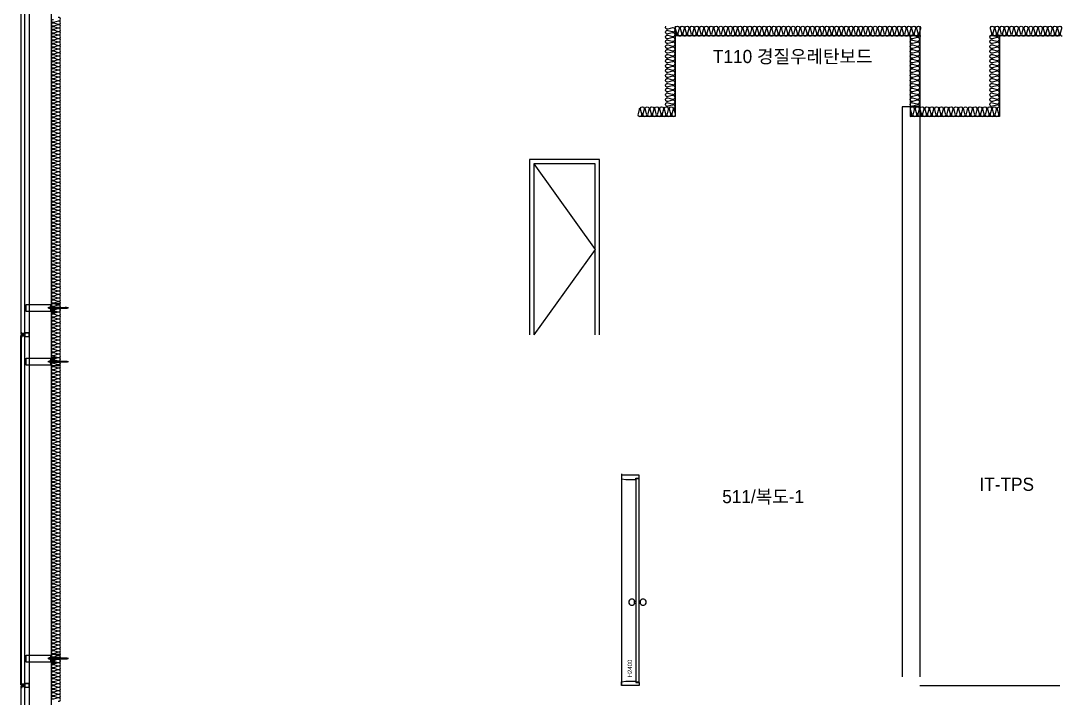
# Model space of a CAD drawing. Header units: millimetres. Extents: x -1320 to 172218, y -4077 to 50350.
# Drawn here: x 76350 to 88225, y 32105 to 39832 of the extents above; entities that cross this region are included whole.
import ezdxf
from ezdxf.enums import TextEntityAlignment as Align

# ---------------------------------------------------------------- set-up
doc = ezdxf.new("R2010")
doc.units = ezdxf.units.MM
doc.header["$LTSCALE"] = 60
for name, color, linetype in [('!A-BOLCK', 7, 'Continuous'), ('A-ELE-8', 8, 'Continuous'), ('A-ETC-8', 8, 'Continuous'), ('A-FIN', 6, 'Continuous'), ('A-FIN-STAIR', 6, 'Continuous'), ('A-WALL-D', 7, 'Continuous'), ('A-WID', 4, 'Continuous'), ('HAT', 8, 'Continuous'), ('INSUL', 8, 'Continuous'), ('ISL', 251, 'Continuous')]:
    doc.layers.add(name, color=color, linetype=linetype)
for name, color, linetype, plot in [('NOPLOT', 191, 'Continuous', False), ('NOPLOT-TEXT', 11, 'Continuous', False), ('NOPLOT-단열', 21, 'Continuous', False)]:
    doc.layers.add(name, color=color, linetype=linetype, plot=plot)
doc.styles.add('Gtx', font='')
doc.styles.get('Gtx').set_extended_font_data('Dotum')

# ---------------------------------------------------------------- blocks, each defined once
blk = doc.blocks.new('A$C1A2D4F7E--')
at = {"layer": 'A-ELE-8', "ltscale": 20}
blk.add_line((0, 2358, 0), (0, 42), dxfattribs=at)
at = {"layer": 'A-WID'}
for p, q in [((147, 932), (147, 968)), ((147, 960), (167, 960)), ((217, 960), (197, 960)), ((217, 932), (217, 968)), ((147, 940), (167, 940)), ((217, 940), (197, 940))]:
    blk.add_line(p, q, dxfattribs=at)
for points in [[(200, 2400), (0, 2400), (0, 2358), (0, 2358), (50, 2350), (65, 2350), (65, 2350), (165, 2350), (165, 2365), (200, 2365), (200, 2373), (200, 2373), (200, 2400)], [(197, 2362), (197, 37), (167, 37), (167, 2362)], [(200, 0), (0, 0), (0, 42), (0, 42), (50, 50), (65, 50), (65, 50), (165, 50), (165, 35), (200, 35), (200, 27), (200, 27), (200, 0)]]:
    blk.add_lwpolyline(points, close=True, dxfattribs=at)
for centre, start, end in [((117, 950), 31.0027, 328.9973), ((247, 950), 211.0027, 148.9973)]:
    blk.add_arc(centre, 35, start, end, dxfattribs=at)
at = {"layer": 'NOPLOT', "color": 1, "style": 'Gtx'}
blk.add_text('H2400', height=50, rotation=90, dxfattribs=at).set_placement((120, 91))
blk = doc.blocks.new('A$C632c858f')
at = {"layer": 'A-ETC-8'}
blk.add_arc((-3, 0), 24, 341.8248, 18.1752, dxfattribs=at)
blk.add_ellipse((34, 0), major_axis=(7.59, 0), ratio=0.987937, dxfattribs=at)
blk = doc.blocks.new('A$Cae507117')
at = {"layer": 'A-ETC-8'}
for points in [[(-50, 0), (-50, -50), (0, -50), (0, 0)], [(-46.8, -3.2), (-46.8, -46.8), (-3.2, -46.8), (-3.2, -3.2)]]:
    blk.add_lwpolyline(points, close=True, dxfattribs=at)
blk = doc.blocks.new('너트 M12')
for p, q in [((-9, 0), (9, 0)), ((-10, -9), (-10, -1)), ((9, -10), (-9, -10)), ((0, -8), (0, -1)), ((10, -1), (10, -9))]:
    blk.add_line(p, q)
for centre, start, end in [((-9, -1), 90, 180), ((-9, -9), 180, 270), ((9, -1), 0, 90), ((9, -9), 270, 0)]:
    blk.add_arc(centre, 0.5, start, end)
at = {"extrusion": (0, 0, -1)}
for centre, major_axis, ratio, start_param, end_param in [((-5, -1), (-4.75, 0.31), 0.185359, -0.024388, 3.141593), ((5, -1), (4.75, 0.31), 0.185108, 3.141593, 6.30754), ((-5, -9), (4.75, 0.31), 0.187111, 0, 3.166211), ((5, -9), (-4.75, 0.31), 0.185991, 3.117121, 6.283185)]:
    blk.add_ellipse(centre, major_axis=major_axis, ratio=ratio, start_param=start_param, end_param=end_param, dxfattribs=at)
blk = doc.blocks.new('A$C5ebcaad0')
at = {"layer": 'A-ETC-8'}
for p, q in [((-449, -225), (-214, -225)), ((-439, -220), (-439, -229)), ((-437, -219), (-437, -219)), ((-426, -220), (-437, -219)), ((-437, -231), (-426, -229)), ((-437, -231), (-437, -231)), ((-432, -220), (-432, -221)), ((-432, -229), (-432, -230)), ((-416, -219), (-431, -219)), ((-431, -222), (-429, -223)), ((-431, -228), (-429, -227)), ((-431, -231), (-416, -231)), ((-421, -224), (-428, -224)), ((-421, -226), (-428, -226)), ((-426, -220), (-412, -220)), ((-426, -229), (-412, -229)), ((-421, -223), (-421, -223)), ((-421, -227), (-421, -227)), ((-417, -227), (-417, -223)), ((-416, -219), (-413, -219)), ((-416, -231), (-413, -231)), ((-413, -219), (-413, -231)), ((-412, -231), (-412, -219)), ((-409, -219), (-412, -219)), ((-412, -231), (-409, -231)), ((-409, -231), (-409, -219)), ((-355, -219), (-409, -219)), ((-409, -231), (-355, -231)), ((-355, -219), (-246, -219)), ((-246, -231), (-355, -231)), ((-234, -219), (-226, -219)), ((-234, -220), (-224, -220)), ((-234, -229), (-224, -229)), ((-234, -231), (-226, -231)), ((-226, -231), (-226, -219)), ((-224, -220), (-226, -219)), ((-224, -229), (-226, -231)), ((-224, -229), (-224, -220))]:
    blk.add_line(p, q, dxfattribs=at)
for points in [[(-255, -180), (-255, -269), (-355, -269), (-355, -180)], [(34, -185), (-252, -185), (-252, -265), (34, -265)], [(-252, -265), (-246, -265), (-246, -185), (-252, -185)], [(-246, -210), (-246, -240), (-244, -240), (-244, -210)]]:
    blk.add_lwpolyline(points, close=True, dxfattribs=at)
blk.add_lwpolyline([(-252, -177), (-252, -272, -0.414214), (-253, -273), (-255, -273), (-255, -176), (-253, -176, -0.414214)], format="xyb", close=True, dxfattribs=at)
for centre, radius, start, end in [((-437, -220), 1.5, 90, 180), ((-437, -229), 1.5, 180, 270), ((-431, -220), 1, 90, 180), ((-431, -221), 1, 180, 236.3099), ((-431, -229), 1, 123.6901, 180), ((-431, -230), 1, 180, 270), ((-428, -221), 3, 236.3099, 270), ((-428, -229), 3, 90, 123.6901), ((-419, -223), 2, 90, 180), ((-421, -223), 0.5, 270, 0), ((-421, -227), 0.5, 0, 90), ((-419, -227), 2, 180, 270), ((-419, -223), 2, 0, 90), ((-419, -227), 2, 270, 0)]:
    blk.add_arc(centre, radius, start, end, dxfattribs=at)
at = {"layer": 'A-ETC-8', "xscale": -1, "rotation": 90}
blk.add_blockref('너트 M12', (-244, -225), dxfattribs=at)

msp = doc.modelspace()

# ---------------------------------------------------------------- linework, layer by layer
at = {"layer": 'A-ELE-8'}
msp.add_line((83200, 34665), (83200, 32250), dxfattribs=at)
at = {"layer": 'A-ETC-8'}
for p, q in [((76395, 680), (76395, 47017, 0)), ((76445, 47017, 0), (76445, 680))]:
    msp.add_line(p, q, dxfattribs=at)
at = {"layer": 'A-ETC-8', "elevation": 0}
for points in [[(76358, 36261), (76393, 36261), (76393, 36251), (76395, 36251), (76395, 36263), (76360, 36263, 0.226541), (76356, 36267), (76356, 36282), (76354, 36282), (76354, 36265, -0.414214)], [(76358, 36239), (76393, 36239), (76393, 36249), (76395, 36249), (76395, 36237), (76360, 36237, -0.226541), (76356, 36233), (76356, 36218), (76354, 36218), (76354, 36235, 0.414214)], [(76358, 32261), (76393, 32261), (76393, 32251), (76395, 32251), (76395, 32263), (76360, 32263, 0.226541), (76356, 32267), (76356, 32282), (76354, 32282), (76354, 32265, -0.414214)], [(76358, 32238), (76393, 32238), (76393, 32249), (76395, 32249), (76395, 32237), (76360, 32237, -0.226541), (76356, 32233), (76356, 32218), (76354, 32218), (76354, 32235, 0.414214)]]:
    msp.add_lwpolyline(points, format="xyb", close=True, dxfattribs=at)
at = {"layer": 'A-FIN', "elevation": 0}
for points in [[(76391, 40238), (76391, 40242), (76350, 40242), (76350, 36257), (76391, 36257), (76391, 36261), (76354, 36261), (76354, 40238), (76391, 40238)], [(76391, 32261), (76391, 32258), (76350, 32258), (76350, 36243), (76391, 36243), (76391, 36239), (76354, 36239), (76354, 32261), (76391, 32261)], [(76391, 32238), (76391, 32242), (76350, 32242), (76350, 28757), (76391, 28757), (76391, 28761), (76354, 28761), (76354, 32238), (76391, 32238)]]:
    msp.add_lwpolyline(points, close=True, dxfattribs=at)
at = {"layer": 'A-FIN-STAIR'}
msp.add_line((86600, 32250), (88200, 32250), dxfattribs=at)
at = {"layer": 'A-WALL-D'}
for p, q in [((86600, 39770, 0), (86600, 32350)), ((86400, 38850), (86400, 32350)), ((86600, 38850), (86400, 38850))]:
    msp.add_line(p, q, dxfattribs=at)
at = {"layer": 'HAT', "linetype": 'Continuous', "elevation": 0}
for points in [[(82950, 36250), (82950, 38250), (82150, 38250), (82150, 36250)], [(82900, 36250), (82900, 38200), (82200, 38200), (82200, 36250)], [(82200, 38200), (82900, 37225), (82200, 36250)]]:
    msp.add_lwpolyline(points, dxfattribs=at)
at = {"layer": 'INSUL'}
for p, q in [((76700, -1050), (76700, 47000)), ((83810, 39770), (83810, 38740)), ((86600, 39660), (83810, 39660)), ((86490, 39660), (86490, 38740)), ((88200, 39660), (87400, 39660)), ((87510, 39660), (87510, 38740)), ((83810, 38740), (83400, 38740)), ((87510, 38740), (86490, 38740))]:
    msp.add_line(p, q, dxfattribs=at)
at = {"layer": 'ISL', "elevation": 0}
for points in [[(76776, 32072, 1.372593), (76776, 32108), (76724, 32092, -0.509267), (76700, 32110, -0.509267), (76724, 32128), (76776, 32112, 1.372593), (76776, 32148), (76724, 32132, -0.509267), (76700, 32150, -0.509267), (76724, 32168), (76776, 32152, 1.372593), (76776, 32188), (76724, 32172, -0.509267), (76700, 32190, -0.509267), (76724, 32208), (76776, 32192, 1.372593), (76776, 32228), (76724, 32212, -0.509267), (76700, 32230, -0.509267), (76724, 32248), (76776, 32232, 1.372593), (76776, 32268), (76724, 32252, -0.509267), (76700, 32270, -0.509267), (76724, 32288), (76776, 32272, 1.372593), (76776, 32308), (76724, 32292, -0.509267), (76700, 32310, -0.509267), (76724, 32328), (76776, 32312, 1.372593), (76776, 32348), (76724, 32332, -0.509267), (76700, 32350, -0.509267), (76724, 32368), (76776, 32352, 1.372593), (76776, 32388), (76724, 32372, -0.509267), (76700, 32390, -0.509267), (76724, 32408), (76776, 32392, 1.372593), (76776, 32428), (76724, 32412, -0.509267), (76700, 32430, -0.509267), (76724, 32448), (76776, 32432, 1.372593), (76776, 32468), (76724, 32452, -0.509267), (76700, 32470, -0.509267), (76724, 32488), (76776, 32472, 1.372593), (76776, 32508), (76724, 32492, -0.509267), (76700, 32510, -0.509267), (76724, 32528), (76776, 32512, 1.372593), (76776, 32548), (76724, 32532, -0.509267), (76700, 32550, -0.509267), (76724, 32568), (76776, 32552, 1.372593), (76776, 32588), (76724, 32572, -0.509267), (76700, 32590, -0.509267), (76724, 32608), (76776, 32592, 1.372593), (76776, 32628), (76724, 32612, -0.509267), (76700, 32630, -0.509267), (76724, 32648), (76776, 32632, 1.372593), (76776, 32668), (76724, 32652, -0.509267), (76700, 32670, -0.509267), (76724, 32688), (76776, 32672, 1.372593), (76776, 32708), (76724, 32692, -0.509267), (76700, 32710, -0.509267), (76724, 32728), (76776, 32712, 1.372593), (76776, 32748), (76724, 32732, -0.509267), (76700, 32750, -0.509267), (76724, 32768), (76776, 32752, 1.372593), (76776, 32788), (76724, 32772, -0.509267), (76700, 32790, -0.509267), (76724, 32808), (76776, 32792, 1.372593), (76776, 32828), (76724, 32812, -0.509267), (76700, 32830, -0.509267), (76724, 32848), (76776, 32832, 1.372593), (76776, 32868), (76724, 32852, -0.509267), (76700, 32870, -0.509267), (76724, 32888), (76776, 32872, 1.372593), (76776, 32908), (76724, 32892, -0.509267), (76700, 32910, -0.509267), (76724, 32928), (76776, 32912, 1.372593), (76776, 32948), (76724, 32932, -0.509267), (76700, 32950, -0.509267), (76724, 32968), (76776, 32952, 1.372593), (76776, 32988), (76724, 32972, -0.509267), (76700, 32990, -0.509267), (76724, 33008), (76776, 32992, 1.372593), (76776, 33028), (76724, 33012, -0.509267), (76700, 33030, -0.509267), (76724, 33048), (76776, 33032, 1.372593), (76776, 33068), (76724, 33052, -0.509267), (76700, 33070, -0.509267), (76724, 33088), (76776, 33072, 1.372593), (76776, 33108), (76724, 33092, -0.509267), (76700, 33110, -0.509267), (76724, 33128), (76776, 33112, 1.372593), (76776, 33148), (76724, 33132, -0.509267), (76700, 33150, -0.509267), (76724, 33168), (76776, 33152, 1.372593), (76776, 33188), (76724, 33172, -0.509267), (76700, 33190, -0.509267), (76724, 33208), (76776, 33192, 1.372593), (76776, 33228), (76724, 33212, -0.509267), (76700, 33230, -0.509267), (76724, 33248), (76776, 33232, 1.372593), (76776, 33268), (76724, 33252, -0.509267), (76700, 33270, -0.509267), (76724, 33288), (76776, 33272, 1.372593), (76776, 33308), (76724, 33292, -0.509267), (76700, 33310, -0.509267), (76724, 33328), (76776, 33312, 1.372593), (76776, 33348), (76724, 33332, -0.509267), (76700, 33350, -0.509267), (76724, 33368), (76776, 33352, 1.372593), (76776, 33388), (76724, 33372, -0.509267), (76700, 33390, -0.509267), (76724, 33408), (76776, 33392, 1.372593), (76776, 33428), (76724, 33412, -0.509267), (76700, 33430, -0.509267), (76724, 33448), (76776, 33432, 1.372593), (76776, 33468), (76724, 33452, -0.509267), (76700, 33470, -0.509267), (76724, 33488), (76776, 33472, 1.372593), (76776, 33508), (76724, 33492, -0.509267), (76700, 33510, -0.509267), (76724, 33528), (76776, 33512, 1.372593), (76776, 33548), (76724, 33532, -0.509267), (76700, 33550, -0.509267), (76724, 33568), (76776, 33552, 1.372593), (76776, 33588), (76724, 33572, -0.509267), (76700, 33590, -0.509267), (76724, 33608), (76776, 33592, 1.372593), (76776, 33628), (76724, 33612, -0.509267), (76700, 33630, -0.509267), (76724, 33648), (76776, 33632, 1.372593), (76776, 33668), (76724, 33652, -0.509267), (76700, 33670, -0.509267), (76724, 33688), (76776, 33672, 1.372593), (76776, 33708), (76724, 33692, -0.509267), (76700, 33710, -0.509267), (76724, 33728), (76776, 33712, 1.372593), (76776, 33748), (76724, 33732, -0.509267), (76700, 33750, -0.509267), (76724, 33768), (76776, 33752, 1.372593), (76776, 33788), (76724, 33772, -0.509267), (76700, 33790, -0.509267), (76724, 33808), (76776, 33792, 1.372593), (76776, 33828), (76724, 33812, -0.509267), (76700, 33830, -0.509267), (76724, 33848), (76776, 33832, 1.372593), (76776, 33868), (76724, 33852, -0.509267), (76700, 33870, -0.509267), (76724, 33888), (76776, 33872, 1.372593), (76776, 33908), (76724, 33892, -0.509267), (76700, 33910, -0.509267), (76724, 33928), (76776, 33912, 1.372593), (76776, 33948), (76724, 33932, -0.509267), (76700, 33950, -0.509267), (76724, 33968), (76776, 33952, 1.372593), (76776, 33988), (76724, 33972, -0.509267), (76700, 33990, -0.509267), (76724, 34008), (76776, 33992, 1.372593), (76776, 34028), (76724, 34012, -0.509267), (76700, 34030, -0.509267), (76724, 34048), (76776, 34032, 1.372593), (76776, 34068), (76724, 34052, -0.509267), (76700, 34070, -0.509267), (76724, 34088), (76776, 34072, 1.372593), (76776, 34108), (76724, 34092, -0.509267), (76700, 34110, -0.509267), (76724, 34128), (76776, 34112, 1.372593), (76776, 34148), (76724, 34132, -0.509267), (76700, 34150, -0.509267), (76724, 34168), (76776, 34152, 1.372593), (76776, 34188), (76724, 34172, -0.509267), (76700, 34190, -0.509267), (76724, 34208), (76776, 34192, 1.372593), (76776, 34228), (76724, 34212, -0.509267), (76700, 34230, -0.509267), (76724, 34248), (76776, 34232, 1.372593), (76776, 34268), (76724, 34252, -0.509267), (76700, 34270, -0.509267), (76724, 34288), (76776, 34272, 1.372593), (76776, 34308), (76724, 34292, -0.509267), (76700, 34310, -0.509267), (76724, 34328), (76776, 34312, 1.372593), (76776, 34348), (76724, 34332, -0.509267), (76700, 34350, -0.509267), (76724, 34368), (76776, 34352, 1.372593), (76776, 34388), (76724, 34372, -0.509267), (76700, 34390, -0.509267), (76724, 34408), (76776, 34392, 1.372593), (76776, 34428), (76724, 34412, -0.509267), (76700, 34430, -0.509267), (76724, 34448), (76776, 34432, 1.372593), (76776, 34468), (76724, 34452, -0.509267), (76700, 34470, -0.509267), (76724, 34488), (76776, 34472, 1.372593), (76776, 34508), (76724, 34492, -0.509267), (76700, 34510, -0.509267), (76724, 34528), (76776, 34512, 1.372593), (76776, 34548), (76724, 34532, -0.509267), (76700, 34550, -0.509267), (76724, 34568), (76776, 34552, 1.372593), (76776, 34588), (76724, 34572, -0.509267), (76700, 34590, -0.509267), (76724, 34608), (76776, 34592, 1.372593), (76776, 34628), (76724, 34612, -0.509267), (76700, 34630, -0.509267), (76724, 34648), (76776, 34632, 1.372593), (76776, 34668), (76724, 34652, -0.509267), (76700, 34670, -0.509267), (76724, 34688), (76776, 34672, 1.372593), (76776, 34708), (76724, 34692, -0.509267), (76700, 34710, -0.509267), (76724, 34728), (76776, 34712, 1.372593), (76776, 34748), (76724, 34732, -0.509267), (76700, 34750, -0.509267), (76724, 34768), (76776, 34752, 1.372593), (76776, 34788), (76724, 34772, -0.509267), (76700, 34790, -0.509267), (76724, 34808), (76776, 34792, 1.372593), (76776, 34828), (76724, 34812, -0.509267), (76700, 34830, -0.509267), (76724, 34848), (76776, 34832, 1.372593), (76776, 34868), (76724, 34852, -0.509267), (76700, 34870, -0.509267), (76724, 34888), (76776, 34872, 1.372593), (76776, 34908), (76724, 34892, -0.509267), (76700, 34910, -0.509267), (76724, 34928), (76776, 34912, 1.372593), (76776, 34948), (76724, 34932, -0.509267), (76700, 34950, -0.509267), (76724, 34968), (76776, 34952, 1.372593), (76776, 34988), (76724, 34972, -0.509267), (76700, 34990, -0.509267), (76724, 35008), (76776, 34992, 1.372593), (76776, 35028), (76724, 35012, -0.509267), (76700, 35030, -0.509267), (76724, 35048), (76776, 35032, 1.372593), (76776, 35068), (76724, 35052, -0.509267), (76700, 35070, -0.509267), (76724, 35088), (76776, 35072, 1.372593), (76776, 35108), (76724, 35092, -0.509267), (76700, 35110, -0.509267), (76724, 35128), (76776, 35112, 1.372593), (76776, 35148), (76724, 35132, -0.509267), (76700, 35150, -0.509267), (76724, 35168), (76776, 35152, 1.372593), (76776, 35188), (76724, 35172, -0.509267), (76700, 35190, -0.509267), (76724, 35208), (76776, 35192, 1.372593), (76776, 35228), (76724, 35212, -0.509267), (76700, 35230, -0.509267), (76724, 35248), (76776, 35232, 1.372593), (76776, 35268), (76724, 35252, -0.509267), (76700, 35270, -0.509267), (76724, 35288), (76776, 35272, 1.372593), (76776, 35308), (76724, 35292, -0.509267), (76700, 35310, -0.509267), (76724, 35328), (76776, 35312, 1.372593), (76776, 35348), (76724, 35332, -0.509267), (76700, 35350, -0.509267), (76724, 35368), (76776, 35352, 1.372593), (76776, 35388), (76724, 35372, -0.509267), (76700, 35390, -0.509267), (76724, 35408), (76776, 35392, 1.372593), (76776, 35428), (76724, 35412, -0.509267), (76700, 35430, -0.509267), (76724, 35448), (76776, 35432, 1.372593), (76776, 35468), (76724, 35452, -0.509267), (76700, 35470, -0.509267), (76724, 35488), (76776, 35472, 1.372593), (76776, 35508), (76724, 35492, -0.509267), (76700, 35510, -0.509267), (76724, 35528), (76776, 35512, 1.372593), (76776, 35548), (76724, 35532, -0.509267), (76700, 35550, -0.509267), (76724, 35568), (76776, 35552, 1.372593), (76776, 35588), (76724, 35572, -0.509267), (76700, 35590, -0.509267), (76724, 35608), (76776, 35592, 1.372593), (76776, 35628), (76724, 35612, -0.509267), (76700, 35630, -0.509267), (76724, 35648), (76776, 35632, 1.372593), (76776, 35668), (76724, 35652, -0.509267), (76700, 35670, -0.509267), (76724, 35688), (76776, 35672, 1.372593), (76776, 35708), (76724, 35692, -0.509267), (76700, 35710, -0.509267), (76724, 35728), (76776, 35712, 1.372593), (76776, 35748), (76724, 35732, -0.509267), (76700, 35750, -0.509267), (76724, 35768), (76776, 35752, 1.372593), (76776, 35788), (76724, 35772, -0.509267), (76700, 35790, -0.509267), (76724, 35808), (76776, 35792, 1.372593), (76776, 35828), (76724, 35812, -0.509267), (76700, 35830, -0.509267), (76724, 35848), (76776, 35832, 1.372593), (76776, 35868), (76724, 35852, -0.509267), (76700, 35870, -0.509267), (76724, 35888), (76776, 35872, 1.372593), (76776, 35908), (76724, 35892, -0.509267), (76700, 35910, -0.509267), (76724, 35928), (76776, 35912, 1.372593), (76776, 35948), (76724, 35932, -0.509267), (76700, 35950, -0.509267), (76724, 35968), (76776, 35952, 1.372593), (76776, 35988), (76724, 35972, -0.509267), (76700, 35990, -0.509267), (76724, 36008), (76776, 35992, 1.372593), (76776, 36028), (76724, 36012, -0.509267), (76700, 36030, -0.509267), (76724, 36048), (76776, 36032, 1.372593), (76776, 36068), (76724, 36052, -0.509267), (76700, 36070, -0.509267), (76724, 36088), (76776, 36072, 1.372593), (76776, 36108), (76724, 36092, -0.509267), (76700, 36110, -0.509267), (76724, 36128), (76776, 36112, 1.372593), (76776, 36148), (76724, 36132, -0.509267), (76700, 36150, -0.509267), (76724, 36168), (76776, 36152, 1.372593), (76776, 36188), (76724, 36172, -0.509267), (76700, 36190, -0.509267), (76724, 36208), (76776, 36192, 1.372593), (76776, 36228), (76724, 36212, -0.509267), (76700, 36230, -0.509267), (76724, 36248), (76776, 36232, 1.372593), (76776, 36268), (76724, 36252, -0.509267), (76700, 36270, -0.509267), (76724, 36288), (76776, 36272, 1.372593), (76776, 36308), (76724, 36292, -0.509267), (76700, 36310, -0.509267), (76724, 36328), (76776, 36312, 1.372593), (76776, 36348), (76724, 36332, -0.509267), (76700, 36350, -0.509267), (76724, 36368), (76776, 36352, 1.372593), (76776, 36388), (76724, 36372, -0.509267), (76700, 36390, -0.509267), (76724, 36408), (76776, 36392, 1.372593), (76776, 36428), (76724, 36412, -0.509267), (76700, 36430, -0.509267), (76724, 36448), (76776, 36432, 1.372593), (76776, 36468), (76724, 36452, -0.509267), (76700, 36470, -0.509267), (76724, 36488), (76776, 36472, 1.372593), (76776, 36508), (76724, 36492, -0.509267), (76700, 36510, -0.509267), (76724, 36528), (76776, 36512, 1.372593), (76776, 36548), (76724, 36532, -0.509267), (76700, 36550, -0.509267), (76724, 36568), (76776, 36552, 1.372593), (76776, 36588), (76724, 36572, -0.509267), (76700, 36590, -0.509267), (76724, 36608), (76776, 36592, 1.372593), (76776, 36628), (76724, 36612, -0.509267), (76700, 36630, -0.509267), (76724, 36648), (76776, 36632, 1.372593), (76776, 36668), (76724, 36652, -0.509267), (76700, 36670, -0.509267), (76724, 36688), (76776, 36672, 1.372593), (76776, 36708), (76724, 36692, -0.509267), (76700, 36710, -0.509267), (76724, 36728), (76776, 36712, 1.372593), (76776, 36748), (76724, 36732, -0.509267), (76700, 36750, -0.509267), (76724, 36768), (76776, 36752, 1.372593), (76776, 36788), (76724, 36772, -0.509267), (76700, 36790, -0.509267), (76724, 36808), (76776, 36792, 1.372593), (76776, 36828), (76724, 36812, -0.509267), (76700, 36830, -0.509267), (76724, 36848), (76776, 36832, 1.372593), (76776, 36868), (76724, 36852, -0.509267), (76700, 36870, -0.509267), (76724, 36888), (76776, 36872, 1.372593), (76776, 36908), (76724, 36892, -0.509267), (76700, 36910, -0.509267), (76724, 36928), (76776, 36912, 1.372593), (76776, 36948), (76724, 36932, -0.509267), (76700, 36950, -0.509267), (76724, 36968), (76776, 36952, 1.372593), (76776, 36988), (76724, 36972, -0.509267), (76700, 36990, -0.509267), (76724, 37008), (76776, 36992, 1.372593), (76776, 37028), (76724, 37012, -0.509267), (76700, 37030, -0.509267), (76724, 37048), (76776, 37032, 1.372593), (76776, 37068), (76724, 37052, -0.509267), (76700, 37070, -0.509267), (76724, 37088), (76776, 37072, 1.372593), (76776, 37108), (76724, 37092, -0.509267), (76700, 37110, -0.509267), (76724, 37128), (76776, 37112, 1.372593), (76776, 37148), (76724, 37132, -0.509267), (76700, 37150, -0.509267), (76724, 37168), (76776, 37152, 1.372593), (76776, 37188), (76724, 37172, -0.509267), (76700, 37190, -0.509267), (76724, 37208), (76776, 37192, 1.372593), (76776, 37228), (76724, 37212, -0.509267), (76700, 37230, -0.509267), (76724, 37248), (76776, 37232, 1.372593), (76776, 37268), (76724, 37252, -0.509267), (76700, 37270, -0.509267), (76724, 37288), (76776, 37272, 1.372593), (76776, 37308), (76724, 37292, -0.509267), (76700, 37310, -0.509267), (76724, 37328), (76776, 37312, 1.372593), (76776, 37348), (76724, 37332, -0.509267), (76700, 37350, -0.509267), (76724, 37368), (76776, 37352, 1.372593), (76776, 37388), (76724, 37372, -0.509267), (76700, 37390, -0.509267), (76724, 37408), (76776, 37392, 1.372593), (76776, 37428), (76724, 37412, -0.509267), (76700, 37430, -0.509267), (76724, 37448), (76776, 37432, 1.372593), (76776, 37468), (76724, 37452, -0.509267), (76700, 37470, -0.509267), (76724, 37488), (76776, 37472, 1.372593), (76776, 37508), (76724, 37492, -0.509267), (76700, 37510, -0.509267), (76724, 37528), (76776, 37512, 1.372593), (76776, 37548), (76724, 37532, -0.509267), (76700, 37550, -0.509267), (76724, 37568), (76776, 37552, 1.372593), (76776, 37588), (76724, 37572, -0.509267), (76700, 37590, -0.509267), (76724, 37608), (76776, 37592, 1.372593), (76776, 37628), (76724, 37612, -0.509267), (76700, 37630, -0.509267), (76724, 37648), (76776, 37632, 1.372593), (76776, 37668), (76724, 37652, -0.509267), (76700, 37670, -0.509267), (76724, 37688), (76776, 37672, 1.372593), (76776, 37708), (76724, 37692, -0.509267), (76700, 37710, -0.509267), (76724, 37728), (76776, 37712, 1.372593), (76776, 37748), (76724, 37732, -0.509267), (76700, 37750, -0.509267), (76724, 37768), (76776, 37752, 1.372593), (76776, 37788), (76724, 37772, -0.509267), (76700, 37790, -0.509267), (76724, 37808), (76776, 37792, 1.372593), (76776, 37828), (76724, 37812, -0.509267), (76700, 37830, -0.509267), (76724, 37848), (76776, 37832, 1.372593), (76776, 37868), (76724, 37852, -0.509267), (76700, 37870, -0.509267), (76724, 37888), (76776, 37872, 1.372593), (76776, 37908), (76724, 37892, -0.509267), (76700, 37910, -0.509267), (76724, 37928), (76776, 37912, 1.372593), (76776, 37948), (76724, 37932, -0.509267), (76700, 37950, -0.509267), (76724, 37968), (76776, 37952, 1.372593), (76776, 37988), (76724, 37972, -0.509267), (76700, 37990, -0.509267), (76724, 38008), (76776, 37992, 1.372593), (76776, 38028), (76724, 38012, -0.509267), (76700, 38030, -0.509267), (76724, 38048), (76776, 38032, 1.372593), (76776, 38068), (76724, 38052, -0.509267), (76700, 38070, -0.509267), (76724, 38088), (76776, 38072, 1.372593), (76776, 38108), (76724, 38092, -0.509267), (76700, 38110, -0.509267), (76724, 38128), (76776, 38112, 1.372593), (76776, 38148), (76724, 38132, -0.509267), (76700, 38150, -0.509267), (76724, 38168), (76776, 38152, 1.372593), (76776, 38188), (76724, 38172, -0.509267), (76700, 38190, -0.509267), (76724, 38208), (76776, 38192, 1.372593), (76776, 38228), (76724, 38212, -0.509267), (76700, 38230, -0.509267), (76724, 38248), (76776, 38232, 1.372593), (76776, 38268), (76724, 38252, -0.509267), (76700, 38270, -0.509267), (76724, 38288), (76776, 38272, 1.372593), (76776, 38308), (76724, 38292, -0.509267), (76700, 38310, -0.509267), (76724, 38328), (76776, 38312, 1.372593), (76776, 38348), (76724, 38332, -0.509267), (76700, 38350, -0.509267), (76724, 38368), (76776, 38352, 1.372593), (76776, 38388), (76724, 38372, -0.509267), (76700, 38390, -0.509267), (76724, 38408), (76776, 38392, 1.372593), (76776, 38428), (76724, 38412, -0.509267), (76700, 38430, -0.509267), (76724, 38448), (76776, 38432, 1.372593), (76776, 38468), (76724, 38452, -0.509267), (76700, 38470, -0.509267), (76724, 38488), (76776, 38472, 1.372593), (76776, 38508), (76724, 38492, -0.509267), (76700, 38510, -0.509267), (76724, 38528), (76776, 38512, 1.372593), (76776, 38548), (76724, 38532, -0.509267), (76700, 38550, -0.509267), (76724, 38568), (76776, 38552, 1.372593), (76776, 38588), (76724, 38572, -0.509267), (76700, 38590, -0.509267), (76724, 38608), (76776, 38592, 1.372593), (76776, 38628), (76724, 38612, -0.509267), (76700, 38630, -0.509267), (76724, 38648), (76776, 38632, 1.372593), (76776, 38668), (76724, 38652, -0.509267), (76700, 38670, -0.509267), (76724, 38688), (76776, 38672, 1.372593), (76776, 38708), (76724, 38692, -0.509267), (76700, 38710, -0.509267), (76724, 38728), (76776, 38712, 1.372593), (76776, 38748), (76724, 38732, -0.509267), (76700, 38750, -0.509267), (76724, 38768), (76776, 38752, 1.372593), (76776, 38788), (76724, 38772, -0.509267), (76700, 38790, -0.509267), (76724, 38808), (76776, 38792, 1.372593), (76776, 38828), (76724, 38812, -0.509267), (76700, 38830, -0.509267), (76724, 38848), (76776, 38832, 1.372593), (76776, 38868), (76724, 38852, -0.509267), (76700, 38870, -0.509267), (76724, 38888), (76776, 38872, 1.372593), (76776, 38908), (76724, 38892, -0.509267), (76700, 38910, -0.509267), (76724, 38928), (76776, 38912, 1.372593), (76776, 38948), (76724, 38932, -0.509267), (76700, 38950, -0.509267), (76724, 38968), (76776, 38952, 1.372593), (76776, 38988), (76724, 38972, -0.509267), (76700, 38990, -0.509267), (76724, 39008), (76776, 38992, 1.372593), (76776, 39028), (76724, 39012, -0.509267), (76700, 39030, -0.509267), (76724, 39048), (76776, 39032, 1.372593), (76776, 39068), (76724, 39052, -0.509267), (76700, 39070, -0.509267), (76724, 39088), (76776, 39072, 1.372593), (76776, 39108), (76724, 39092, -0.509267), (76700, 39110, -0.509267), (76724, 39128), (76776, 39112, 1.372593), (76776, 39148), (76724, 39132, -0.509267), (76700, 39150, -0.509267), (76724, 39168), (76776, 39152, 1.372593), (76776, 39188), (76724, 39172, -0.509267), (76700, 39190, -0.509267), (76724, 39208), (76776, 39192, 1.372593), (76776, 39228), (76724, 39212, -0.509267), (76700, 39230, -0.509267), (76724, 39248), (76776, 39232, 1.372593), (76776, 39268), (76724, 39252, -0.509267), (76700, 39270, -0.509267), (76724, 39288), (76776, 39272, 1.372593), (76776, 39308), (76724, 39292, -0.509267), (76700, 39310, -0.509267), (76724, 39328), (76776, 39312, 1.372593), (76776, 39348), (76724, 39332, -0.509267), (76700, 39350, -0.509267), (76724, 39368), (76776, 39352, 1.372593), (76776, 39388), (76724, 39372, -0.509267), (76700, 39390, -0.509267), (76724, 39408), (76776, 39392, 1.372593), (76776, 39428), (76724, 39412, -0.509267), (76700, 39430, -0.509267), (76724, 39448), (76776, 39432, 1.372593), (76776, 39468), (76724, 39452, -0.509267), (76700, 39470, -0.509267), (76724, 39488), (76776, 39472, 1.372593), (76776, 39508), (76724, 39492, -0.509267), (76700, 39510, -0.509267), (76724, 39528), (76776, 39512, 1.372593), (76776, 39548), (76724, 39532, -0.509267), (76700, 39550, -0.509267), (76724, 39568), (76776, 39552, 1.372593), (76776, 39588), (76724, 39572, -0.509267), (76700, 39590, -0.509267), (76724, 39608), (76776, 39592, 1.372593), (76776, 39628), (76724, 39612, -0.509267), (76700, 39630, -0.509267), (76724, 39648), (76776, 39632, 1.372593), (76776, 39668), (76724, 39652, -0.509267), (76700, 39670, -0.509267), (76724, 39688), (76776, 39672, 1.372593), (76776, 39708), (76724, 39692, -0.509267), (76700, 39710, -0.509267), (76724, 39728), (76776, 39712, 1.372593), (76776, 39748), (76724, 39732, -0.509267), (76700, 39750, -0.509267), (76724, 39768), (76776, 39752, 1.372593), (76776, 39788), (76724, 39772, -0.509267), (76700, 39790, -0.509267), (76724, 39808), (76776, 39792, 1.372593), (76776, 39828), (76724, 39812, -0.509267), (76700, 39830, -0.509267), (76724, 39848)], [(76776, 39832, 1.372593), (76776, 39868)], [(83810, 38850, 0.524856), (83780, 38871), (83730, 38857, -1.449198), (83730, 38898), (83780, 38884, 0.524856), (83810, 38905, 0.524856), (83780, 38926), (83730, 38912, -1.449198), (83730, 38953), (83780, 38939, 0.524856), (83810, 38960, 0.524856), (83780, 38981), (83730, 38967, -1.449198), (83730, 39008), (83780, 38994, 0.524856), (83810, 39015, 0.524856), (83780, 39036), (83730, 39022, -1.449198), (83730, 39063), (83780, 39049, 0.524856), (83810, 39070, 0.524856), (83780, 39091), (83730, 39077, -1.449198), (83730, 39118), (83780, 39104, 0.524856), (83810, 39125, 0.524856), (83780, 39146), (83730, 39132, -1.449198), (83730, 39173), (83780, 39159, 0.524856), (83810, 39180, 0.524856), (83780, 39201), (83730, 39187, -1.449198), (83730, 39228), (83780, 39214, 0.524856), (83810, 39235, 0.524856), (83780, 39256), (83730, 39242, -1.449198), (83730, 39283), (83780, 39269, 0.524856), (83810, 39290, 0.524856), (83780, 39311), (83730, 39297, -1.449198), (83730, 39338), (83780, 39324, 0.524856), (83810, 39345, 0.524856), (83780, 39366), (83730, 39352, -1.449198), (83730, 39393), (83780, 39379, 0.524856), (83810, 39400, 0.524856), (83780, 39421), (83730, 39407, -1.449198), (83730, 39448), (83780, 39434, 0.524856), (83810, 39455, 0.524856), (83780, 39476), (83730, 39462, -1.449198), (83730, 39503), (83780, 39489, 0.524856), (83810, 39510, 0.524856), (83780, 39531), (83730, 39517, -1.449198), (83730, 39558), (83780, 39544, 0.524856), (83810, 39565, 0.524856), (83780, 39586), (83730, 39572, -1.449198), (83730, 39613), (83780, 39599, 0.524856), (83810, 39620, 0.524856), (83780, 39641), (83730, 39627, -1.449198), (83730, 39668), (83780, 39654, 0.524856), (83810, 39675, 0.524856), (83780, 39696), (83730, 39682, -1.449198), (83730, 39723), (83780, 39709, 0.524856), (83810, 39730, 0.524856), (83780, 39751), (83730, 39737, -0.735956), (83704, 39770, -0.735956)], [(83810, 39660, 0.524856), (83831, 39690), (83817, 39740, -1.449198), (83858, 39740), (83844, 39690, 0.524856), (83865, 39660, 0.524856), (83886, 39690), (83872, 39740, -1.449198), (83913, 39740), (83899, 39690, 0.524856), (83920, 39660, 0.524856), (83941, 39690), (83927, 39740, -1.449198), (83968, 39740), (83954, 39690, 0.524856), (83975, 39660, 0.524856), (83996, 39690), (83982, 39740, -1.449198), (84023, 39740), (84009, 39690, 0.524856), (84030, 39660, 0.524856), (84051, 39690), (84037, 39740, -1.449198), (84078, 39740), (84064, 39690, 0.524856), (84085, 39660, 0.524856), (84106, 39690), (84092, 39740, -1.449198), (84133, 39740), (84119, 39690, 0.524856), (84140, 39660, 0.524856), (84161, 39690), (84147, 39740, -1.449198), (84188, 39740), (84174, 39690, 0.524856), (84195, 39660, 0.524856), (84216, 39690), (84202, 39740, -1.449198), (84243, 39740), (84229, 39690, 0.524856), (84250, 39660, 0.524856), (84271, 39690), (84257, 39740, -1.449198), (84298, 39740), (84284, 39690, 0.524856), (84305, 39660, 0.524856), (84326, 39690), (84312, 39740, -1.449198), (84353, 39740), (84339, 39690, 0.524856), (84360, 39660, 0.524856), (84381, 39690), (84367, 39740, -1.449198), (84408, 39740), (84394, 39690, 0.524856), (84415, 39660, 0.524856), (84436, 39690), (84422, 39740, -1.449198), (84463, 39740), (84449, 39690, 0.524856), (84470, 39660, 0.524856), (84491, 39690), (84477, 39740, -1.449198), (84518, 39740), (84504, 39690, 0.524856), (84525, 39660, 0.524856), (84546, 39690), (84532, 39740, -1.449198), (84573, 39740), (84559, 39690, 0.524856), (84580, 39660, 0.524856), (84601, 39690), (84587, 39740, -1.449198), (84628, 39740), (84614, 39690, 0.524856), (84635, 39660, 0.524856), (84656, 39690), (84642, 39740, -1.449198), (84683, 39740), (84669, 39690, 0.524856), (84690, 39660, 0.524856), (84711, 39690), (84697, 39740, -1.449198), (84738, 39740), (84724, 39690, 0.524856), (84745, 39660, 0.524856), (84766, 39690), (84752, 39740, -1.449198), (84793, 39740), (84779, 39690, 0.524856), (84800, 39660, 0.524856), (84821, 39690), (84807, 39740, -1.449198), (84848, 39740), (84834, 39690, 0.524856), (84855, 39660, 0.524856), (84876, 39690), (84862, 39740, -1.449198), (84903, 39740), (84889, 39690, 0.524856), (84910, 39660, 0.524856), (84931, 39690), (84917, 39740, -1.449198), (84958, 39740), (84944, 39690, 0.524856), (84965, 39660, 0.524856), (84986, 39690), (84972, 39740, -1.449198), (85013, 39740), (84999, 39690, 0.524856), (85020, 39660, 0.524856), (85041, 39690), (85027, 39740, -1.449198), (85068, 39740), (85054, 39690, 0.524856), (85075, 39660, 0.524856), (85096, 39690), (85082, 39740, -1.449198), (85123, 39740), (85109, 39690, 0.524856), (85130, 39660, 0.524856), (85151, 39690), (85137, 39740, -1.449198), (85178, 39740), (85164, 39690, 0.524856), (85185, 39660, 0.524856), (85206, 39690), (85192, 39740, -1.449198), (85233, 39740), (85219, 39690, 0.524856), (85240, 39660, 0.524856), (85261, 39690), (85247, 39740, -1.449198), (85288, 39740), (85274, 39690, 0.524856), (85295, 39660, 0.524856), (85316, 39690), (85302, 39740, -1.449198), (85343, 39740), (85329, 39690, 0.524856), (85350, 39660, 0.524856), (85371, 39690), (85357, 39740, -1.449198), (85398, 39740), (85384, 39690, 0.524856), (85405, 39660, 0.524856), (85426, 39690), (85412, 39740, -1.449198), (85453, 39740), (85439, 39690, 0.524856), (85460, 39660, 0.524856), (85481, 39690), (85467, 39740, -1.449198), (85508, 39740), (85494, 39690, 0.524856), (85515, 39660, 0.524856), (85536, 39690), (85522, 39740, -1.449198), (85563, 39740), (85549, 39690, 0.524856), (85570, 39660, 0.524856), (85591, 39690), (85577, 39740, -1.449198), (85618, 39740), (85604, 39690, 0.524856), (85625, 39660, 0.524856), (85646, 39690), (85632, 39740, -1.449198), (85673, 39740), (85659, 39690, 0.524856), (85680, 39660, 0.524856), (85701, 39690), (85687, 39740, -1.449198), (85728, 39740), (85714, 39690, 0.524856), (85735, 39660, 0.524856), (85756, 39690), (85742, 39740, -1.449198), (85783, 39740), (85769, 39690, 0.524856), (85790, 39660, 0.524856), (85811, 39690), (85797, 39740, -1.449198), (85838, 39740), (85824, 39690, 0.524856), (85845, 39660, 0.524856), (85866, 39690), (85852, 39740, -1.449198), (85893, 39740), (85879, 39690, 0.524856), (85900, 39660, 0.524856), (85921, 39690), (85907, 39740, -1.449198), (85948, 39740), (85934, 39690, 0.524856), (85955, 39660, 0.524856), (85976, 39690), (85962, 39740, -1.449198), (86003, 39740), (85989, 39690, 0.524856), (86010, 39660, 0.524856), (86031, 39690), (86017, 39740, -1.449198), (86058, 39740), (86044, 39690, 0.524856), (86065, 39660, 0.524856), (86086, 39690), (86072, 39740, -1.449198), (86113, 39740), (86099, 39690, 0.524856), (86120, 39660, 0.524856), (86141, 39690), (86127, 39740, -1.449198), (86168, 39740), (86154, 39690, 0.524856), (86175, 39660, 0.524856), (86196, 39690), (86182, 39740, -1.449198), (86223, 39740), (86209, 39690, 0.524856), (86230, 39660, 0.524856), (86251, 39690), (86237, 39740, -1.449198), (86278, 39740), (86264, 39690, 0.524856), (86285, 39660, 0.524856), (86306, 39690), (86292, 39740, -1.449198), (86333, 39740), (86319, 39690, 0.524856), (86340, 39660, 0.524856), (86361, 39690), (86347, 39740, -1.449198), (86388, 39740), (86374, 39690, 0.524856), (86395, 39660, 0.524856), (86416, 39690), (86402, 39740, -1.449198), (86443, 39740), (86429, 39690, 0.524856), (86450, 39660, 0.524856), (86471, 39690), (86457, 39740, -1.449198), (86498, 39740), (86484, 39690, 0.524856), (86505, 39660, 0.524856), (86526, 39690), (86512, 39740, -1.449198), (86553, 39740), (86539, 39690, 0.524856), (86560, 39660, 0.524856), (86581, 39690), (86567, 39740, -1.449198), (86608, 39740), (86594, 39690, 0.524856), (86615, 39660)], [(86600, 38850, 0.524856), (86570, 38871), (86520, 38857, -1.449198), (86520, 38898), (86570, 38884, 0.524856), (86600, 38905, 0.524856), (86570, 38926), (86520, 38912, -1.449198), (86520, 38953), (86570, 38939, 0.524856), (86600, 38960, 0.524856), (86570, 38981), (86520, 38967, -1.449198), (86520, 39008), (86570, 38994, 0.524856), (86600, 39015, 0.524856), (86570, 39036), (86520, 39022, -1.449198), (86520, 39063), (86570, 39049, 0.524856), (86600, 39070, 0.524856), (86570, 39091), (86520, 39077, -1.449198), (86520, 39118), (86570, 39104, 0.524856), (86600, 39125, 0.524856), (86570, 39146), (86520, 39132, -1.449198), (86520, 39173), (86570, 39159, 0.524856), (86600, 39180, 0.524856), (86570, 39201), (86520, 39187, -1.449198), (86520, 39228), (86570, 39214, 0.524856), (86600, 39235, 0.524856), (86570, 39256), (86520, 39242, -1.449198), (86520, 39283), (86570, 39269, 0.524856), (86600, 39290, 0.524856), (86570, 39311), (86520, 39297, -1.449198), (86520, 39338), (86570, 39324, 0.524856), (86600, 39345, 0.524856), (86570, 39366), (86520, 39352, -1.449198), (86520, 39393), (86570, 39379, 0.524856), (86600, 39400, 0.524856), (86570, 39421), (86520, 39407, -1.449198), (86520, 39448), (86570, 39434, 0.524856), (86600, 39455, 0.524856), (86570, 39476), (86520, 39462, -1.449198), (86520, 39503), (86570, 39489, 0.524856), (86600, 39510, 0.524856), (86570, 39531), (86520, 39517, -1.449198), (86520, 39558), (86570, 39544, 0.524856), (86600, 39565, 0.524856), (86570, 39586), (86520, 39572, -1.449198), (86520, 39613), (86570, 39599, 0.524856), (86600, 39620, 0.524856), (86570, 39641), (86520, 39627, -1.449198), (86520, 39668), (86570, 39654, 0.524856), (86600, 39675)], [(87400, 39660, 0.524856), (87421, 39690), (87407, 39740, -1.449198), (87448, 39740), (87434, 39690, 0.524856), (87455, 39660, 0.524856), (87476, 39690), (87462, 39740, -1.449198), (87503, 39740), (87489, 39690, 0.524856), (87510, 39660, 0.524856), (87531, 39690), (87517, 39740, -1.449198), (87558, 39740), (87544, 39690, 0.524856), (87565, 39660, 0.524856), (87586, 39690), (87572, 39740, -1.449198), (87613, 39740), (87599, 39690, 0.524856), (87620, 39660, 0.524856), (87641, 39690), (87627, 39740, -1.449198), (87668, 39740), (87654, 39690, 0.524856), (87675, 39660, 0.524856), (87696, 39690), (87682, 39740, -1.449198), (87723, 39740), (87709, 39690, 0.524856), (87730, 39660, 0.524856), (87751, 39690), (87737, 39740, -1.449198), (87778, 39740), (87764, 39690, 0.524856), (87785, 39660, 0.524856), (87806, 39690), (87792, 39740, -1.449198), (87833, 39740), (87819, 39690, 0.524856), (87840, 39660, 0.524856), (87861, 39690), (87847, 39740, -1.449198), (87888, 39740), (87874, 39690, 0.524856), (87895, 39660, 0.524856), (87916, 39690), (87902, 39740, -1.449198), (87943, 39740), (87929, 39690, 0.524856), (87950, 39660, 0.524856), (87971, 39690), (87957, 39740, -1.449198), (87998, 39740), (87984, 39690, 0.524856), (88005, 39660, 0.524856), (88026, 39690), (88012, 39740, -1.449198), (88053, 39740), (88039, 39690, 0.524856), (88060, 39660, 0.524856), (88081, 39690), (88067, 39740, -1.449198), (88108, 39740), (88094, 39690, 0.524856), (88115, 39660, 0.524856), (88136, 39690), (88122, 39740, -1.449198), (88163, 39740), (88149, 39690, 0.524856), (88170, 39660, 0.524856), (88191, 39690), (88177, 39740, -1.449198), (88218, 39740), (88204, 39690, 0.524856), (88225, 39660)], [(87510, 38850, 0.524856), (87480, 38871), (87430, 38857, -1.449198), (87430, 38898), (87480, 38884, 0.524856), (87510, 38905, 0.524856), (87480, 38926), (87430, 38912, -1.449198), (87430, 38953), (87480, 38939, 0.524856), (87510, 38960, 0.524856), (87480, 38981), (87430, 38967, -1.449198), (87430, 39008), (87480, 38994, 0.524856), (87510, 39015, 0.524856), (87480, 39036), (87430, 39022, -1.449198), (87430, 39063), (87480, 39049, 0.524856), (87510, 39070, 0.524856), (87480, 39091), (87430, 39077, -1.449198), (87430, 39118), (87480, 39104, 0.524856), (87510, 39125, 0.524856), (87480, 39146), (87430, 39132, -1.449198), (87430, 39173), (87480, 39159, 0.524856), (87510, 39180, 0.524856), (87480, 39201), (87430, 39187, -1.449198), (87430, 39228), (87480, 39214, 0.524856), (87510, 39235, 0.524856), (87480, 39256), (87430, 39242, -1.449198), (87430, 39283), (87480, 39269, 0.524856), (87510, 39290, 0.524856), (87480, 39311), (87430, 39297, -1.449198), (87430, 39338), (87480, 39324, 0.524856), (87510, 39345, 0.524856), (87480, 39366), (87430, 39352, -1.449198), (87430, 39393), (87480, 39379, 0.524856), (87510, 39400, 0.524856), (87480, 39421), (87430, 39407, -1.449198), (87430, 39448), (87480, 39434, 0.524856), (87510, 39455, 0.524856), (87480, 39476), (87430, 39462, -1.449198), (87430, 39503), (87480, 39489, 0.524856), (87510, 39510, 0.524856), (87480, 39531), (87430, 39517, -1.449198), (87430, 39558), (87480, 39544, 0.524856), (87510, 39565, 0.524856), (87480, 39586), (87430, 39572, -1.449198), (87430, 39613), (87480, 39599, 0.524856), (87510, 39620, 0.524856), (87480, 39641), (87430, 39627, -1.449198), (87430, 39668), (87480, 39654, 0.524856), (87510, 39675)], [(83400, 38841, -0.259058), (83403, 38820), (83389, 38770, 0.524856), (83410, 38740, 0.524856), (83431, 38770), (83417, 38820, -1.449198), (83458, 38820), (83444, 38770, 0.524856), (83465, 38740, 0.524856), (83486, 38770), (83472, 38820, -1.449198), (83513, 38820), (83499, 38770, 0.524856), (83520, 38740, 0.524856), (83541, 38770), (83527, 38820, -1.449198), (83568, 38820), (83554, 38770, 0.524856), (83575, 38740, 0.524856), (83596, 38770), (83582, 38820, -1.449198), (83623, 38820), (83609, 38770, 0.524856), (83630, 38740, 0.524856), (83651, 38770), (83637, 38820, -1.449198), (83678, 38820), (83664, 38770, 0.524856), (83685, 38740, 0.524856), (83706, 38770), (83692, 38820, -1.449198), (83733, 38820), (83719, 38770, 0.524856), (83740, 38740, 0.524856), (83761, 38770), (83747, 38820, -1.449198), (83788, 38820), (83774, 38770, 0.524856), (83795, 38740, 0.524856), (83816, 38770), (83802, 38820, -0.345138), (83810, 38846)], [(86490, 38740, 0.524856), (86511, 38770), (86497, 38820, -1.449198), (86538, 38820), (86524, 38770, 0.524856), (86545, 38740, 0.524856), (86566, 38770), (86552, 38820, -1.449198), (86593, 38820), (86579, 38770, 0.524856), (86600, 38740, 0.524856), (86621, 38770), (86607, 38820, -1.449198), (86648, 38820), (86634, 38770, 0.524856), (86655, 38740, 0.524856), (86676, 38770), (86662, 38820, -1.449198), (86703, 38820), (86689, 38770, 0.524856), (86710, 38740, 0.524856), (86731, 38770), (86717, 38820, -1.449198), (86758, 38820), (86744, 38770, 0.524856), (86765, 38740, 0.524856), (86786, 38770), (86772, 38820, -1.449198), (86813, 38820), (86799, 38770, 0.524856), (86820, 38740, 0.524856), (86841, 38770), (86827, 38820, -1.449198), (86868, 38820), (86854, 38770, 0.524856), (86875, 38740, 0.524856), (86896, 38770), (86882, 38820, -1.449198), (86923, 38820), (86909, 38770, 0.524856), (86930, 38740, 0.524856), (86951, 38770), (86937, 38820, -1.449198), (86978, 38820), (86964, 38770, 0.524856), (86985, 38740, 0.524856), (87006, 38770), (86992, 38820, -1.449198), (87033, 38820), (87019, 38770, 0.524856), (87040, 38740, 0.524856), (87061, 38770), (87047, 38820, -1.449198), (87088, 38820), (87074, 38770, 0.524856), (87095, 38740, 0.524856), (87116, 38770), (87102, 38820, -1.449198), (87143, 38820), (87129, 38770, 0.524856), (87150, 38740, 0.524856), (87171, 38770), (87157, 38820, -1.449198), (87198, 38820), (87184, 38770, 0.524856), (87205, 38740, 0.524856), (87226, 38770), (87212, 38820, -1.449198), (87253, 38820), (87239, 38770, 0.524856), (87260, 38740, 0.524856), (87281, 38770), (87267, 38820, -1.449198), (87308, 38820), (87294, 38770, 0.524856), (87315, 38740, 0.524856), (87336, 38770), (87322, 38820, -1.449198), (87363, 38820), (87349, 38770, 0.524856), (87370, 38740, 0.524856), (87391, 38770), (87377, 38820, -1.449198), (87418, 38820), (87404, 38770, 0.524856), (87425, 38740, 0.524856), (87446, 38770), (87432, 38820, -1.449198), (87473, 38820), (87459, 38770, 0.524856), (87480, 38740, 0.524856), (87501, 38770), (87487, 38820, -0.561806), (87510, 38850, -0.561806)]]:
    msp.add_lwpolyline(points, format="xyb", dxfattribs=at)

# ---------------------------------------------------------------- block references
at = {"layer": '!A-BOLCK'}
msp.add_blockref('A$C1A2D4F7E--', (83200, 32250), dxfattribs=at)
at = {"layer": 'A-ETC-8', "xscale": -1}
for p in [(76445, 36782), (76445, 36167), (76445, 32782)]:
    msp.add_blockref('A$C5ebcaad0', p, dxfattribs=at)
at = {"layer": 'A-ETC-8'}
for p in [(76350, 36250), (76350, 32250)]:
    msp.add_blockref('A$C632c858f', p, dxfattribs=at)
at = {"layer": 'A-ETC-8', "xscale": -1, "rotation": 180}
for p in [(76445, 36225), (76445, 32225)]:
    msp.add_blockref('A$Cae507117', p, dxfattribs=at)

# ---------------------------------------------------------------- texts
at = {"layer": 'NOPLOT-TEXT', "style": 'Gtx'}
for s, p in [('IT-TPS', (87593, 34545)), ('511/복도-1', (84815, 34404))]:
    msp.add_text(s, height=150, dxfattribs=at).set_placement(p, align=Align.MIDDLE)
at = {"layer": 'NOPLOT-단열', "style": 'Gtx'}
msp.add_text('T110 경질우레탄보드 ', height=150, dxfattribs=at).set_placement((84243, 39425), align=Align.MIDDLE_LEFT)

doc.saveas('drawing.dxf')
